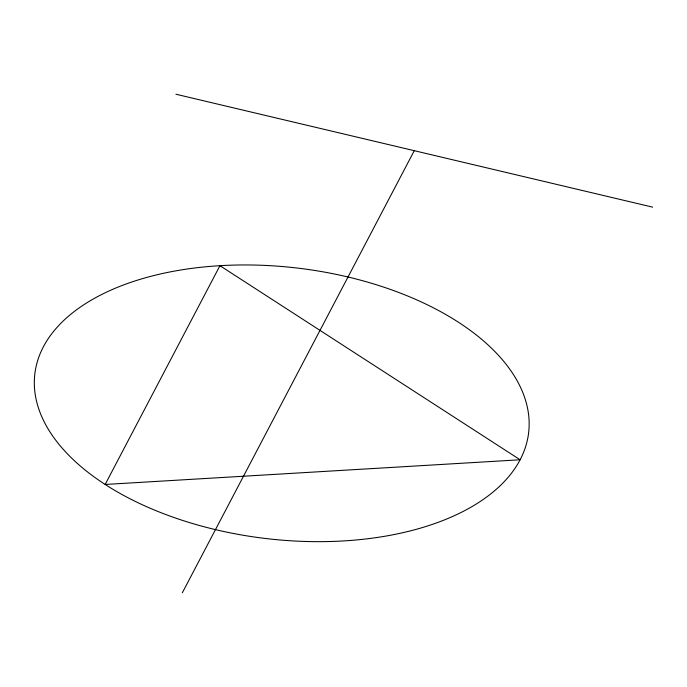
<?xml version="1.0" encoding="UTF-8"?>
<svg xmlns="http://www.w3.org/2000/svg" width="687" height="687" viewBox="0 0 687 687"><rect width="100%" height="100%" fill="white"/><g stroke="black" fill="none" stroke-linecap="round" stroke-linejoin="round"><path stroke-width="1.03" d="M182.338 592.778L414.278 150.685M175.898 94.222L652.65 207.148M219.943 265.689L105.163 484.464L520.119 459.775L219.943 265.689M131.621 499.586A248.642 136.146 6.8 0 0 527.118 441.226A248.642 136.146 6.8 0 0 186.478 269.115A248.642 136.146 6.8 0 0 131.621 499.586"/></g></svg>
